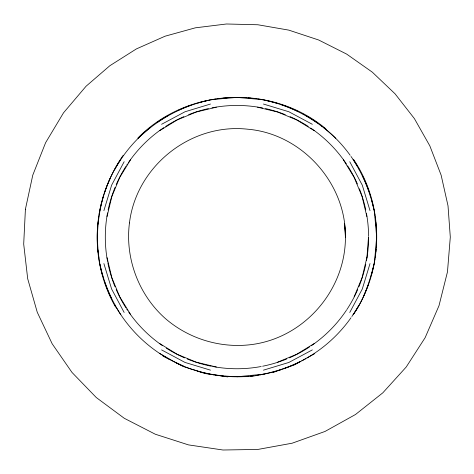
<?xml version="1.0" encoding="UTF-8"?>
<svg xmlns="http://www.w3.org/2000/svg" width="474" height="474" viewBox="0 0 474 474"><rect width="100%" height="100%" fill="white"/><g stroke="black" fill="none" stroke-linecap="round" stroke-linejoin="round"><path stroke-width="0.71" d="M366.923 257.684L368.488 237.101M374.756 258.928L376.64 237.101L374.756 215.273M107.041 216.523L111.864 196.455L119.762 177.389L130.546 159.791M366.864 257.672L362.047 277.746L354.149 296.813M373.956 264.35C369.513 282.006 364.044 299.888 353.1 314.706C384.491 268.995 384.55 205.171 353.456 159.258M103.895 210.634L111.615 185.18L124.152 161.723M370.016 263.568L362.296 289.016L349.759 312.473M120.811 159.495C91.215 203.127 89.313 261.399 115.615 307.158M123.062 155.49C102.248 185.251 93.609 223.047 99.155 258.923M137.881 138.023C187.437 87.654 271.59 83.525 325.839 128.792M138.183 138.325C157.848 119.116 182.768 105.655 209.704 100.097M159.643 130.688L177.24 119.91L196.307 112.006L216.381 107.189M314.268 343.508L296.671 354.291L277.604 362.189M314.795 353.598L294.781 364.725L273.22 372.44M161.581 124.295L185.038 111.757L210.492 104.037M312.33 349.907L288.873 362.444L263.42 370.164M300.297 361.413C284.892 369.53 267.774 373.737 250.687 376.54C231.567 377.162 212.085 375.977 193.842 369.791M264.208 374.105L236.953 376.783M215.131 99.297L236.959 97.419L258.78 99.297M227.793 376.913L205.135 373.553L183.337 366.55L162.967 356.087M257.53 107.189L277.598 112.012L296.665 119.904L314.268 130.688M216.381 367.012L196.313 362.189L177.24 354.297L159.643 343.514M264.208 100.097C291.143 105.655 316.063 119.116 335.728 138.331M263.425 104.037L288.873 111.757L312.33 124.295M210.486 370.158L185.038 362.444L161.581 349.901M183.497 366.153L173.614 361.413L159.347 353.243M343.366 159.785L354.149 177.389L362.047 196.455L366.864 216.523M130.546 314.41L119.762 296.813L111.864 277.746L107.047 257.678M353.1 159.495C363.06 174.894 370.105 191.923 373.956 209.852M120.811 314.706C110.851 299.301 103.8 282.285 99.955 264.35M349.759 161.729L362.296 185.186L370.016 210.634M124.152 312.473L111.615 289.016L103.895 263.568M368.6 237.835A131.648 131.648 0 0 1 366.485 260.617M365.78 264.219A131.648 131.648 0 0 1 358.865 286.8M357.722 289.507A131.648 131.648 0 0 1 346.826 309.629M346.417 310.239A131.648 131.648 0 0 1 311.317 345.736M309.486 346.968A131.648 131.648 0 0 1 289.365 357.87M286.657 359.008A131.648 131.648 0 0 1 262.643 366.218M261.198 366.497A131.648 131.648 0 0 1 212.713 366.497M211.274 366.218A131.648 131.648 0 0 1 187.254 359.008M184.546 357.87A131.648 131.648 0 0 1 166.279 348.171M162.6 345.742A131.648 131.648 0 0 1 128.732 312.064M127.494 310.245A131.648 131.648 0 0 1 126.682 309.018M125.888 307.78A131.648 131.648 0 0 1 116.189 289.513M115.046 286.8A131.648 131.648 0 0 1 107.835 262.786M107.557 261.34A131.648 131.648 0 0 1 107.557 212.862M108.131 209.976A131.648 131.648 0 0 1 115.046 187.402M116.183 184.688A131.648 131.648 0 0 1 125.883 166.421M126.682 165.183A131.648 131.648 0 0 1 127.488 163.963M128.312 162.742A131.648 131.648 0 0 1 163.814 127.636M165.657 126.428A131.648 131.648 0 0 1 183.871 116.628M188.616 114.643A131.648 131.648 0 0 1 208.394 108.587M211.991 107.841A131.648 131.648 0 0 1 262.637 107.977M265.517 108.587A131.648 131.648 0 0 1 285.289 114.643M290.041 116.628A131.648 131.648 0 0 1 308.254 126.428M310.707 128.045A131.648 131.648 0 0 1 346.417 163.957M347.626 165.805A131.648 131.648 0 0 1 357.426 184.013M359.411 188.765A131.648 131.648 0 0 1 365.78 209.976M366.485 213.584A131.648 131.648 0 0 1 368.6 236.366M376.137 248.939A139.688 139.688 0 0 1 375.852 251.901M375.598 254.117A139.688 139.688 0 0 1 375.207 257.062M374.869 259.26A139.688 139.688 0 0 1 371.154 275.868M368.156 285.046A139.688 139.688 0 0 1 363.315 296.641M358.895 305.232A139.688 139.688 0 0 1 351.856 316.537M351.009 317.746A139.688 139.688 0 0 1 307.022 357.941M305.736 358.682A139.688 139.688 0 0 1 301.814 360.815M300.492 361.496A139.688 139.688 0 0 1 297.162 363.143M295.823 363.777A139.688 139.688 0 0 1 283.505 368.802M281.396 369.524A139.688 139.688 0 0 1 279.281 370.218M276.437 371.089A139.688 139.688 0 0 1 259.847 374.898M258.383 375.13A139.688 139.688 0 0 1 255.445 375.556M253.234 375.835A139.688 139.688 0 0 1 250.278 376.149M248.797 376.285A139.688 139.688 0 0 1 225.114 376.285M223.633 376.149A139.688 139.688 0 0 1 220.677 375.835M218.461 375.556A139.688 139.688 0 0 1 215.528 375.13M214.064 374.898A139.688 139.688 0 0 1 197.474 371.089M193.214 369.761A139.688 139.688 0 0 1 176.073 362.817M169.473 359.405A139.688 139.688 0 0 1 168.175 358.676M166.884 357.941A139.688 139.688 0 0 1 116.112 307.17M115.378 305.878A139.688 139.688 0 0 1 114.649 304.581M111.562 298.644A139.688 139.688 0 0 1 104.766 282.243M102.965 276.579A139.688 139.688 0 0 1 99.036 259.26M98.811 257.797A139.688 139.688 0 0 1 98.402 254.852M98.136 252.642A139.688 139.688 0 0 1 97.84 249.679M97.709 248.198A139.688 139.688 0 0 1 97.709 225.997M97.84 224.516A139.688 139.688 0 0 1 98.136 221.559M98.402 219.344A139.688 139.688 0 0 1 98.811 216.405M99.161 214.207A139.688 139.688 0 0 1 101.963 201.195M102.354 199.761A139.688 139.688 0 0 1 103.391 196.195M104.766 191.952A139.688 139.688 0 0 1 110.282 178.23M114.649 169.621A139.688 139.688 0 0 1 150.371 127.488M156.912 122.624A139.688 139.688 0 0 1 168.175 115.52M177.418 110.738A139.688 139.688 0 0 1 191.105 105.151M198.191 102.899A139.688 139.688 0 0 1 215.528 99.066M217.732 98.746A139.688 139.688 0 0 1 220.677 98.367M222.893 98.124A139.688 139.688 0 0 1 246.575 97.745M248.056 97.857A139.688 139.688 0 0 1 251.019 98.124M253.234 98.367A139.688 139.688 0 0 1 256.185 98.746M258.383 99.066A139.688 139.688 0 0 1 277.148 103.32M281.402 104.677A139.688 139.688 0 0 1 298.502 111.704M303.129 114.086A139.688 139.688 0 0 1 304.438 114.797M305.736 115.52A139.688 139.688 0 0 1 317.604 123.05M321.194 125.675A139.688 139.688 0 0 1 322.373 126.576M324.127 127.956A139.688 139.688 0 0 1 350.15 155.253M351.009 156.456A139.688 139.688 0 0 1 357.42 166.392M358.166 167.678A139.688 139.688 0 0 1 358.901 168.969M362.995 176.891A139.688 139.688 0 0 1 368.902 191.253M370.076 194.778A139.688 139.688 0 0 1 370.733 196.911M371.557 199.767A139.688 139.688 0 0 1 374.869 214.941M375.207 217.139A139.688 139.688 0 0 1 375.598 220.084M375.852 222.3A139.688 139.688 0 0 1 376.255 247.458M25.412 209.247L23.7 244.08L27.688 278.724L37.262 312.259L52.17 343.786L72.018 372.457L96.269 397.52L124.283 418.293L155.3 434.225L188.504 444.896L222.999 450.01L257.868 449.441L292.18 443.196L325.016 431.453L355.494 414.507L382.814 392.828L406.23 366.989L425.131 337.684L439.001 305.683L447.474 271.857L450.3 237.101L448.013 205.793L441.134 175.161L429.835 145.874L414.365 118.559L395.049 93.811L372.315 72.161L346.648 54.089L318.611 39.976L288.796 30.123L257.868 24.761L226.483 23.99L195.329 27.83L165.071 36.202L136.376 48.923L109.85 65.72L86.078 86.227L63.516 112.818L45.593 142.727L32.771 175.161L25.412 209.247M129.455 222.946C124.893 258.306 138.722 295.041 165.462 318.623C187.911 338.021 218.034 347.697 247.582 345.007C307.188 339.692 352.715 282.64 344.468 223.343L345.422 237.101C346.192 183 301.535 133.644 247.582 129.195C190.761 122.908 136.316 166.202 129.455 222.946"/></g></svg>
